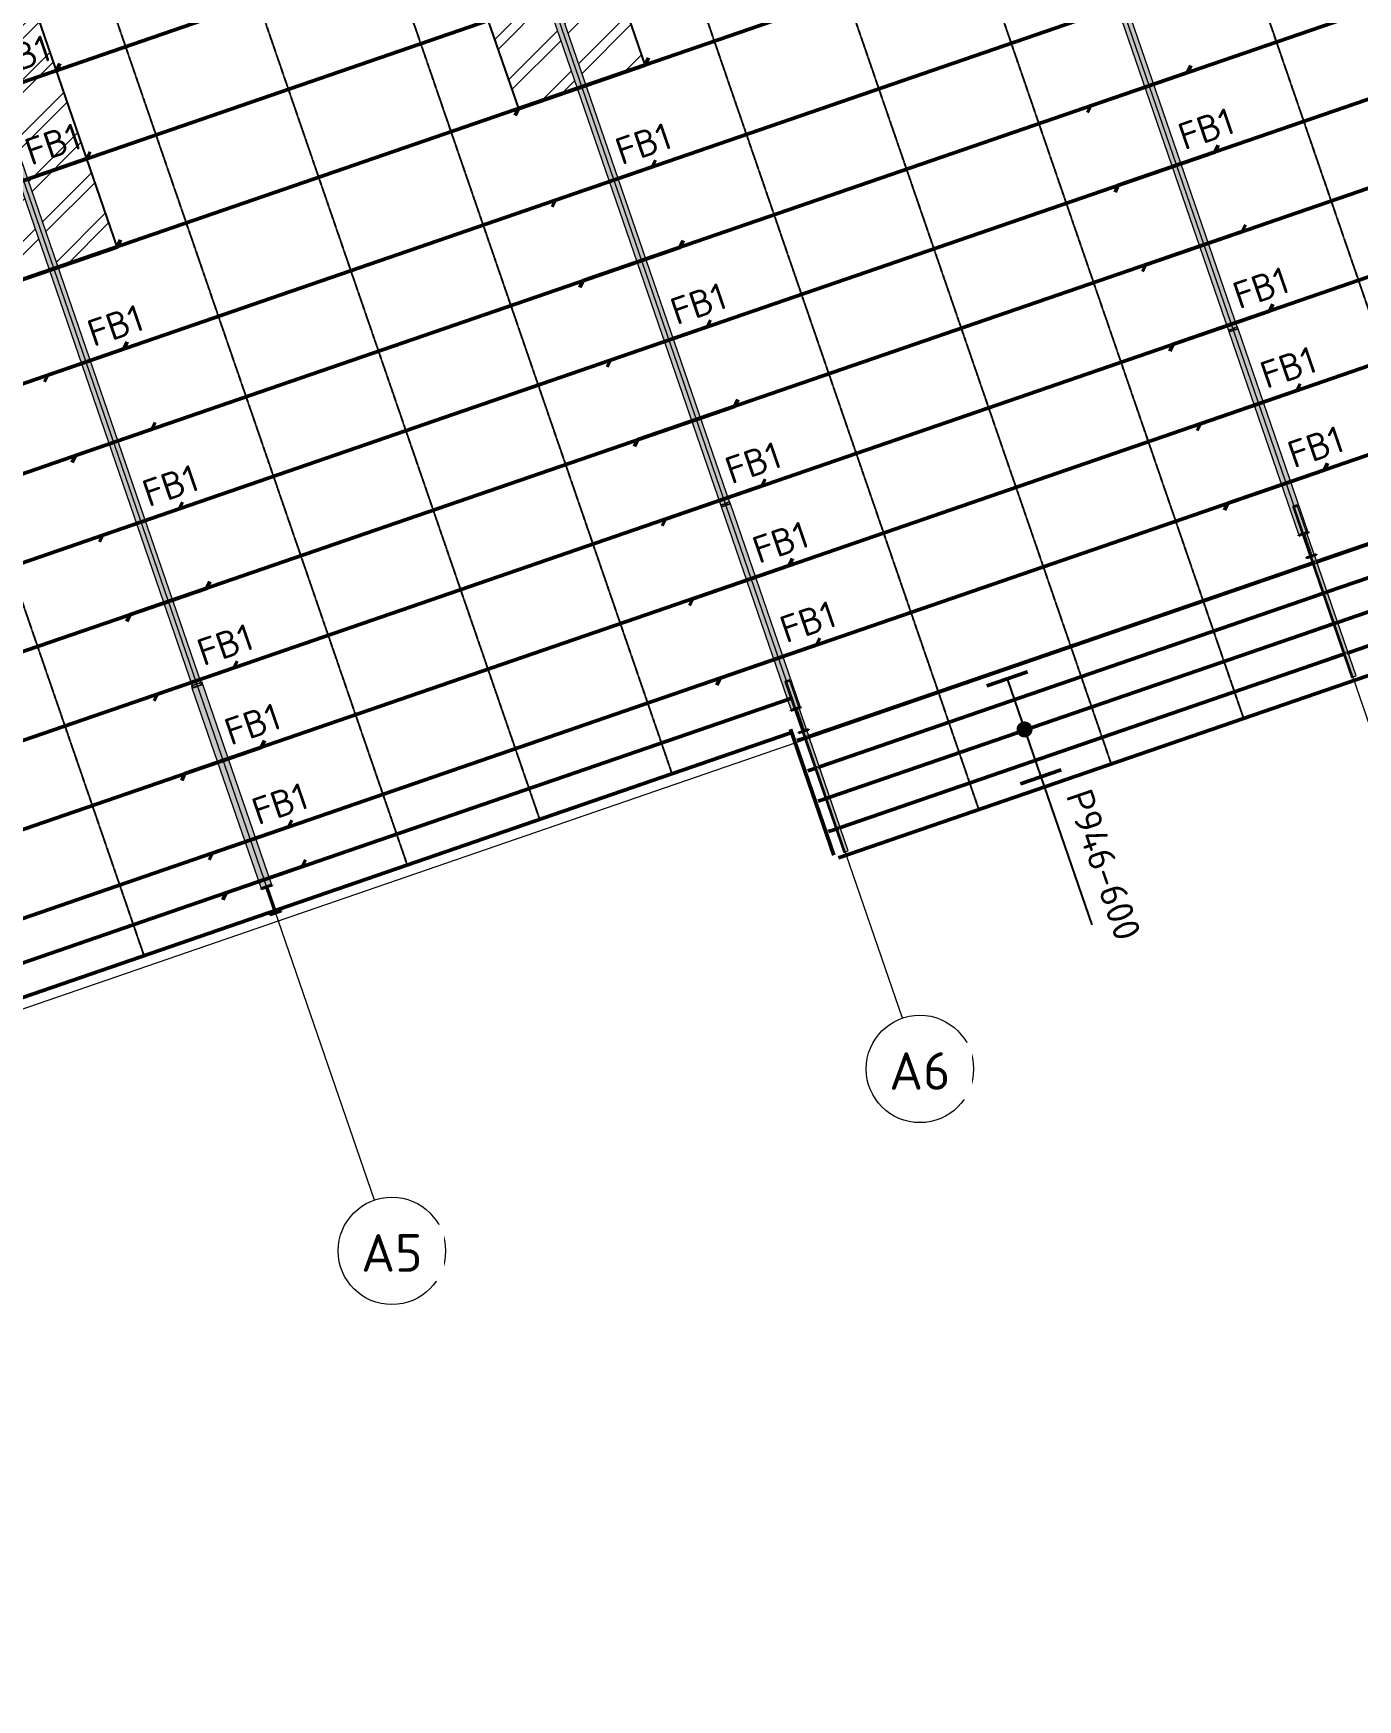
# Model space of a CAD drawing. Header units: millimetres. Extents: x 632 to 155077, y -2790 to 4035359.
# Drawn here: x 75624 to 100288, y 3956295 to 3987312 of the extents above; entities that cross this region are included whole.
import ezdxf

# ---------------------------------------------------------------- set-up
doc = ezdxf.new("R2010")
doc.units = ezdxf.units.MM
for name, pattern in [('Dash', [7, 5, -2]), ('Hidden', [4, 3, -1]), ('Hidden Half', [3, 2, -1])]:
    doc.linetypes.add(name, pattern=pattern)
for name, color, linetype, lineweight in [('A-010-M_LINE', 90, 'Continuous', 13), ('S-280-A_STRUCT_FRAME', 2, 'Continuous', 18), ('S-280-M_COLUMN', 52, 'Continuous', 13), ('S-280-M_STRUCT_FRAME', 12, 'Continuous', 13), ('S-280-MH_COLUMN', 52, 'Hidden Half', 13), ('Z-000-T_TEXT', 131, 'Continuous', 25), ('Z-030-M_GRID', 191, 'Continuous', 13), ('Z-033_T_GRIDREF', 31, 'Continuous', 13), ('Z-060-M_DETAIL', 92, 'Continuous', 25)]:
    doc.layers.add(name, color=color, linetype=linetype, lineweight=lineweight)
doc.styles.add('ISOCPEUR_1', font='isocpeur.ttf', dxfattribs={"height": 700})
doc.styles.add('ISOCPEUR_2', font='isocpeur.ttf', dxfattribs={"height": 500})
doc.styles.add('ISOCPEUR_3', font='isocpeur.ttf', dxfattribs={"height": 2.5})
pattern_1 = [(45, (2487803, 0), (-502.89434, 502.89434), []), (45, (2487803, 762), (-502.89434, 502.89434), [])]

# ---------------------------------------------------------------- blocks, each defined once
blk = doc.blocks.new('NRP_Framing-Steel-Purlin C - P946 - EC250-24-4110020-S6_011 - UPPER PURLIN PLAN - PART 1')
at = {"layer": 'S-280-M_STRUCT_FRAME', "color": 1, "lineweight": 50}
blk.add_line((-2398089, 3974286), (-2446341, 3957672), dxfattribs=at)
blk.add_line((-2398089, 3974286), (-2446341, 3957672), dxfattribs=at)
blk = doc.blocks.new('NRP_Framing-Steel-Purlin C - P946 - EC250-24-4110022-S6_011 - UPPER PURLIN PLAN - PART 1')
at = {"layer": 'S-280-M_STRUCT_FRAME', "color": 1, "lineweight": 50}
blk.add_line((-2397272, 3972014), (-2398079, 3974360), dxfattribs=at)
blk.add_line((-2397272, 3972014), (-2398079, 3974360), dxfattribs=at)
blk = doc.blocks.new('NRP_Framing-Steel-Purlin Z - P915 - EZ250-19-4035966-S6_011 - UPPER PURLIN PLAN - PART 1')
at = {"layer": 'S-280-M_STRUCT_FRAME', "color": 3, "lineweight": 50}
for p, q in [((-2420324, 3978054), (-2431576, 3974180)), ((-2420262, 3978181), (-2420324, 3978054)), ((-2431576, 3974180), (-2431638, 3974053))]:
    blk.add_line(p, q, dxfattribs=at)
blk = doc.blocks.new('NRP_Framing-Steel-Purlin Z - P915 - EZ250-19-4036069-S6_011 - UPPER PURLIN PLAN - PART 1')
at = {"layer": 'S-280-M_STRUCT_FRAME', "color": 3, "lineweight": 50}
for p, q in [((-2391202, 3988082), (-2402454, 3984208)), ((-2391140, 3988209), (-2391202, 3988082)), ((-2402454, 3984208), (-2402516, 3984081))]:
    blk.add_line(p, q, dxfattribs=at)
blk = doc.blocks.new('NRP_Framing-Steel-Purlin Z - P914 - EZ250-15-4038738-S6_011 - UPPER PURLIN PLAN - PART 1')
at = {"layer": 'S-280-M_STRUCT_FRAME', "color": 150, "lineweight": 50}
for p, q in [((-2432481, 3983260), (-2432543, 3983133)), ((-2432543, 3983133), (-2444740, 3978933)), ((-2444740, 3978933), (-2444802, 3978807))]:
    blk.add_line(p, q, dxfattribs=at)
blk = doc.blocks.new('NRP_Framing-Steel-Purlin Z - P914 - EZ250-15-4038770-S6_011 - UPPER PURLIN PLAN - PART 1')
at = {"layer": 'S-280-M_STRUCT_FRAME', "color": 150, "lineweight": 50}
for p, q in [((-2393824, 3996465), (-2405407, 3992477)), ((-2393762, 3996592), (-2393824, 3996465)), ((-2405407, 3992477), (-2405469, 3992350))]:
    blk.add_line(p, q, dxfattribs=at)
blk = doc.blocks.new('NRP_Framing-Steel-Purlin C - P946 - EC250-24-4066804-S6_011 - UPPER PURLIN PLAN - PART 1')
at = {"layer": 'S-280-M_STRUCT_FRAME', "color": 1, "lineweight": 50}
blk.add_line((-30006, 0), (30044, 0), dxfattribs=at)
blk.add_line((-30006, 0), (30044, 0), dxfattribs=at)
blk = doc.blocks.new('NRP_Framing-Steel-Purlin C - P946 - EC250-24-4066507-S6_011 - UPPER PURLIN PLAN - PART 1')
at = {"layer": 'S-280-M_STRUCT_FRAME', "color": 1, "lineweight": 50}
for p, q in [((-2388377, 3977444), (-2397734, 3974222)), ((-2388377, 3977444), (-2397734, 3974222)), ((-2397819, 3974193), (-2397952, 3974147)), ((-2397819, 3974193), (-2397952, 3974147))]:
    blk.add_line(p, q, dxfattribs=at)
at = {"layer": 'S-280-M_STRUCT_FRAME', "color": 1, "linetype": 'Dash', "lineweight": 50}
blk.add_line((-2397734, 3974222), (-2397819, 3974193), dxfattribs=at)
blk.add_line((-2397734, 3974222), (-2397819, 3974193), dxfattribs=at)
blk = doc.blocks.new('NRP_Framing-Steel-Purlin C - P946 - EC250-24-V25-S6_011 - UPPER PURLIN PLAN - PART 1')
at = {"layer": 'S-280-M_STRUCT_FRAME', "color": 1, "lineweight": 50}
for p, q in [((-2378922, 3980700), (-2388279, 3977478)), ((-2378922, 3980700), (-2388279, 3977478)), ((-2388364, 3977449), (-2388722, 3977325)), ((-2388364, 3977449), (-2388722, 3977325))]:
    blk.add_line(p, q, dxfattribs=at)
at = {"layer": 'S-280-M_STRUCT_FRAME', "color": 1, "linetype": 'Dash', "lineweight": 50}
blk.add_line((-2388279, 3977478), (-2388364, 3977449), dxfattribs=at)
blk.add_line((-2388279, 3977478), (-2388364, 3977449), dxfattribs=at)
blk = doc.blocks.new('NRP_Framing-Steel-Purlin Z - P915 - EZ250-19-4038796-S6_011 - UPPER PURLIN PLAN - PART 1')
at = {"layer": 'S-280-M_STRUCT_FRAME', "color": 3, "lineweight": 50}
for p, q in [((-2398074, 3974933), (-2408589, 3971312)), ((-2408589, 3971312), (-2408652, 3971185))]:
    blk.add_line(p, q, dxfattribs=at)
at = {"layer": 'S-280-M_STRUCT_FRAME', "color": 3, "linetype": 'Dash', "lineweight": 50}
blk.add_line((-2398047, 3974942), (-2398074, 3974933), dxfattribs=at)
blk = doc.blocks.new('NRP_Framing-Steel-Purlin C - P946 - EC250-24-V26-S6_011 - UPPER PURLIN PLAN - PART 1')
at = {"layer": 'S-280-M_STRUCT_FRAME', "color": 1, "lineweight": 50}
for p, q in [((-2388181, 3976879), (-2397539, 3973657)), ((-2388181, 3976879), (-2397539, 3973657)), ((-2397625, 3973628), (-2397758, 3973582)), ((-2397625, 3973628), (-2397758, 3973582))]:
    blk.add_line(p, q, dxfattribs=at)
at = {"layer": 'S-280-M_STRUCT_FRAME', "color": 1, "linetype": 'Dash', "lineweight": 50}
blk.add_line((-2397540, 3973657), (-2397625, 3973628), dxfattribs=at)
blk.add_line((-2397540, 3973657), (-2397625, 3973628), dxfattribs=at)
blk = doc.blocks.new('NRP_Framing-Steel-Purlin C - P946 - EC250-24-V27-S6_011 - UPPER PURLIN PLAN - PART 1')
at = {"layer": 'S-280-M_STRUCT_FRAME', "color": 1, "lineweight": 50}
for p, q in [((-2378727, 3980135), (-2388084, 3976913)), ((-2378727, 3980135), (-2388084, 3976913)), ((-2388169, 3976884), (-2388527, 3976760)), ((-2388169, 3976884), (-2388527, 3976760))]:
    blk.add_line(p, q, dxfattribs=at)
at = {"layer": 'S-280-M_STRUCT_FRAME', "color": 1, "linetype": 'Dash', "lineweight": 50}
blk.add_line((-2388084, 3976913), (-2388169, 3976884), dxfattribs=at)
blk.add_line((-2388084, 3976913), (-2388169, 3976884), dxfattribs=at)
blk = doc.blocks.new('NRP_Framing-Steel-Purlin C - P946 - EC250-24-V18-S6_011 - UPPER PURLIN PLAN - PART 1')
at = {"layer": 'S-280-M_STRUCT_FRAME', "color": 1, "lineweight": 50}
for p, q in [((-2387987, 3976314), (-2393575, 3974390)), ((-2387987, 3976314), (-2393575, 3974390)), ((-2393856, 3974293), (-2397345, 3973092)), ((-2393856, 3974293), (-2397345, 3973092)), ((-2397430, 3973063), (-2397563, 3973017)), ((-2397430, 3973063), (-2397563, 3973017))]:
    blk.add_line(p, q, dxfattribs=at)
at = {"layer": 'S-280-M_STRUCT_FRAME', "color": 1, "linetype": 'Dash', "lineweight": 50}
blk.add_line((-2397345, 3973092), (-2397430, 3973063), dxfattribs=at)
blk.add_line((-2397345, 3973092), (-2397430, 3973063), dxfattribs=at)
blk = doc.blocks.new('NRP_Framing-Steel-Purlin C - P946 - EC250-24-V19-S6_011 - UPPER PURLIN PLAN - PART 1')
at = {"layer": 'S-280-M_STRUCT_FRAME', "color": 1, "lineweight": 50}
for p, q in [((-2378533, 3979570), (-2384215, 3977613)), ((-2378533, 3979570), (-2384215, 3977613)), ((-2384495, 3977517), (-2387890, 3976348)), ((-2384495, 3977517), (-2387890, 3976348)), ((-2387975, 3976318), (-2388333, 3976195)), ((-2387975, 3976318), (-2388333, 3976195))]:
    blk.add_line(p, q, dxfattribs=at)
at = {"layer": 'S-280-M_STRUCT_FRAME', "color": 1, "linetype": 'Dash', "lineweight": 50}
blk.add_line((-2387890, 3976348), (-2387975, 3976318), dxfattribs=at)
blk.add_line((-2387890, 3976348), (-2387975, 3976318), dxfattribs=at)
blk = doc.blocks.new('NRP_Bridging Plan _v2_ - 3 Rows-4053415-S6_011 - UPPER PURLIN PLAN - PART 1')
at = {"layer": 'Z-060-M_DETAIL', "linetype": 'Hidden'}
for p, q in [((2277, 9702), (2277, -9891)), ((4885, 9702), (4885, -9891)), ((7492, 9702), (7492, -9891))]:
    blk.add_line(p, q, dxfattribs=at)
blk = doc.blocks.new('NRP_Bridging Plan _v2_ - 3 Rows-4053657-S6_011 - UPPER PURLIN PLAN - PART 1')
at = {"layer": 'Z-060-M_DETAIL', "linetype": 'Hidden'}
for p, q in [((2277, 9702), (2277, -12380)), ((4885, 9702), (4885, -12380)), ((7492, 9702), (7492, -12380))]:
    blk.add_line(p, q, dxfattribs=at)
blk = doc.blocks.new('NRP_Bridging Plan _v2_ - 3 Rows-4053695-S6_011 - UPPER PURLIN PLAN - PART 1')
at = {"layer": 'Z-060-M_DETAIL', "linetype": 'Hidden'}
for p, q in [((2170, 9702), (2170, -12380)), ((4670, 9702), (4670, -12380)), ((7170, 9702), (7170, -12380))]:
    blk.add_line(p, q, dxfattribs=at)
blk = doc.blocks.new('NRP_Extent _v2_ - 1-200-4067607-S6_011 - UPPER PURLIN PLAN - PART 1')
at = {"layer": 'Z-060-M_DETAIL'}
blk.add_hatch(color=256, dxfattribs=at).paths.add_polyline_path([(-145, 39), (-150, 0), (-145, -39), (-130, -75), (-106, -106), (-75, -130), (-39, -145), (0, -150), (39, -145), (75, -130), (106, -106), (130, -75), (145, -39), (150, 0), (145, 39), (130, 75), (106, 106), (75, 130), (39, 145), (0, 150), (-39, 145), (-75, 130), (-106, 106), (-130, 75)])
at = {"layer": 'Z-060-M_DETAIL', "lineweight": 50}
for p, q in [((-932, 400), (-932, -400)), ((995, 400), (995, -400))]:
    blk.add_line(p, q, dxfattribs=at)
at = {"layer": 'Z-060-M_DETAIL'}
for p, q in [((995, 0), (-932, 0)), ((-932, 0), (-3847, 0))]:
    blk.add_line(p, q, dxfattribs=at)
blk = doc.blocks.new('Grid - NRP_Grid-Head-320187-S6_011 - UPPER PURLIN PLAN - PART 1')
at = {"layer": 'Z-033_T_GRIDREF'}
blk.add_circle((0, 0), 5, dxfattribs=at)
blk = doc.blocks.new('NRP_Fly Brace BN - FB1-4028766-S6_011 - UPPER PURLIN PLAN - PART 1')
at = {"layer": 'Z-000-T_TEXT'}
blk.add_line((0, 0), (5, 0), dxfattribs=at)
at = {"layer": 'Z-000-T_TEXT', "lineweight": 13, "insert": (1.11, 3.49), "char_height": 2.5, "width": 6.0928, "attachment_point": 1, "style": 'ISOCPEUR_3'}
blk.add_mtext('FB1', dxfattribs=at)

msp = doc.modelspace()

# ---------------------------------------------------------------- hatches: boundary and pattern name
at = {"layer": 'S-280-M_COLUMN'}
h = msp.add_hatch(color=256, dxfattribs=at)
h.paths.add_polyline_path([(99336.8, 3977541.4), (99399.6, 3977563), (99395.5, 3977575), (99332.7, 3977553.4)])
h.paths.add_polyline_path([(99484.7, 3977592.3), (99516.5, 3977603.2), (99512.3, 3977615.2), (99480.6, 3977604.3), (99483.5, 3977595.9)])
h.paths.add_polyline_path([(99193.2, 3977958.4), (99255.3, 3977982), (99251.9, 3977992.1), (99189.1, 3977970.4)])
h.paths.add_polyline_path([(99341.1, 3978009.4), (99372.9, 3978020.3), (99368.7, 3978032.3), (99337, 3978021.4), (99338.7, 3978016.3)])
h = msp.add_hatch(color=256, dxfattribs=at)
h.paths.add_polyline_path([(89881.7, 3974285.6), (89944.5, 3974307.2), (89940.3, 3974319.2), (89877.5, 3974297.6)])
h.paths.add_polyline_path([(90029.6, 3974336.5), (90061.3, 3974347.5), (90057.2, 3974359.5), (90025.4, 3974348.6), (90028.3, 3974340.2)])
h.paths.add_polyline_path([(89738.1, 3974702.7), (89800.2, 3974726.3), (89796.7, 3974736.3), (89733.9, 3974714.7)])
h.paths.add_polyline_path([(89885.9, 3974753.6), (89917.7, 3974764.5), (89913.6, 3974776.6), (89881.8, 3974765.6), (89883.6, 3974760.5)])
msp.add_hatch(color=256, dxfattribs=at).paths.add_polyline_path([(80039.3, 3970896.6), (80236.9, 3970964.6), (80232.6, 3970977.1), (80144.4, 3970948.7), (80137.9, 3970951.8), (80133.8, 3970957.9), (79979, 3971413.1), (79982.2, 3971419.6), (79988.2, 3971423.6), (80069.3, 3971451.5), (80065, 3971464), (79867.4, 3971396), (79871.7, 3971383.5), (79959.9, 3971411.9), (79968.3, 3971406), (79970.5, 3971402.7), (80125.2, 3970947.5), (80122.1, 3970941), (80116.1, 3970936.9), (80035, 3970909)])
at = {"layer": 'S-280-M_STRUCT_FRAME'}
for points in [[(97896.2, 3981754.2), (98057.9, 3981809.9), (94342.3, 3992600.5), (94180.6, 3992544.9), (97255.6, 3983614.7)], [(88441.1, 3978498.5), (88602.8, 3978554.2), (84887.2, 3989344.8), (84725.5, 3989289.1), (87052.7, 3982530.5)], [(78601.2, 3975131.4), (78762.9, 3975187), (75053.8, 3985958.8), (74892.1, 3985903.1), (75680.1, 3983614.7)], [(97892.7, 3981753.6), (97896.1, 3981754.8), (97885.2, 3981786.2), (97881.9, 3981785), (97892.5, 3981754.2)], [(99191.7, 3977981.2), (99248.9, 3978000.8), (99075.9, 3978503.2), (99161.4, 3978531.2), (99334, 3978030.1), (99360.1, 3978039.1), (98061.4, 3981810.5), (97893.1, 3981752.6), (99083.9, 3978294.4)], [(98057.7, 3981810.5), (98060.7, 3981812.7), (98048.2, 3981842.3), (98046.9, 3981841.8), (98057.7, 3981810.5)], [(88437.6, 3978497.9), (88440.9, 3978499), (88430.1, 3978530.4), (88426.8, 3978529.3), (88437.4, 3978498.5)], [(89736.6, 3974725.4), (89793.7, 3974745.1), (89620.7, 3975247.6), (89706.2, 3975275.6), (89878.8, 3974774.4), (89904.9, 3974783.4), (88606.2, 3978554.8), (88437.9, 3978496.8), (89628.7, 3975038.8)], [(88602.6, 3978554.7), (88605.5, 3978557), (88593, 3978586.5), (88591.8, 3978586.1), (88602.5, 3978554.8)], [(99083, 3978482.5), (99090.1, 3978486.4), (99083.9, 3978504.5), (99075.9, 3978503.2), (99081.7, 3978486.4)], [(99083, 3978482.5), (100171.5, 3975321.5), (100256.5, 3975350.8), (99168.1, 3978511.9)], [(99090.1, 3978486.4), (99167.7, 3978513.1), (99161.4, 3978531.2), (99084.3, 3978503.2)], [(78762.7, 3975187.6), (78780.7, 3975193.8), (78766.4, 3975235.1), (78748.5, 3975229), (78761, 3975192.7)], [(89627.8, 3975227), (89634.9, 3975230.8), (89628.7, 3975248.9), (89620.7, 3975247.6), (89626.4, 3975230.8)], [(90716.2, 3972065.9), (90801.3, 3972095.2), (89712.9, 3975256.3), (89627.8, 3975227), (90421.2, 3972922.7)], [(89634.9, 3975230.8), (89712.4, 3975257.5), (89706.2, 3975275.6), (89629.1, 3975247.6)], [(78583.1, 3975125.7), (78601, 3975131.9), (78586.8, 3975173.3), (78568.8, 3975167.1), (78581.1, 3975131.4)], [(79863.9, 3971406), (80061.5, 3971474), (78781, 3975192.7), (78583.4, 3975124.7), (79341.6, 3972922.7)], [(78781, 3975192.7), (78780.7, 3975193.8), (78762.9, 3975186.7)]]:
    msp.add_hatch(color=9, dxfattribs=at).paths.add_polyline_path(points)
at = {"layer": 'Z-060-M_DETAIL', "lineweight": 18}
h = msp.add_hatch(dxfattribs=at)
h.set_pattern_fill('FP_4', color=8, style=0, pattern_type=2)
h.set_pattern_definition(pattern_1)
h.paths.add_polyline_path([(84663.2, 3985893.3), (85764.2, 3986272.4), (84725.2, 3989290.1), (84707.2, 3989283.9), (83421.4, 3993019.3), (83619.1, 3993085.9), (84904.8, 3989351.9), (84887.4, 3989344), (85925.9, 3986328.1), (87027, 3986707.2), (82355.7, 4000273.4), (81254.6, 3999894.3), (82292.7, 3996880.5), (82310.3, 3996886.6), (83606.8, 3993120.1), (83409.2, 3993053.5), (82112.7, 3996818.6), (82130.4, 3996825.6), (81092.9, 3999838.6), (79991.9, 3999459.5), (83592.1, 3989003.8)])
h = msp.add_hatch(dxfattribs=at)
h.set_pattern_fill('FP_4', color=8, style=0, pattern_type=2)
h.set_pattern_definition(pattern_1)
h.paths.add_polyline_path([(74829.8, 3982507.3), (75930.9, 3982886.5), (74889.8, 3985903.1), (74864.9, 3985894.6), (72270.4, 3993429.3), (72297, 3993439.7), (71259.6, 3996452.6), (70158.5, 3996073.5), (74448.5, 3983614.7)])
h.paths.add_polyline_path([(76092.5, 3982942.1), (77193.6, 3983321.3), (72522.3, 3996887.4), (71421.2, 3996508.3), (72460.1, 3993494.6), (72486, 3993503.5), (75080.5, 3985968.8), (75054.1, 3985958.1), (75861, 3983614.7)])

# ---------------------------------------------------------------- linework, layer by layer
at = {"layer": 'A-010-M_LINE', "lineweight": 25}
for p, q in [((87027, 3986707.2), (82355.7, 4000273.4)), ((79991.9, 3999459.5), (84663.2, 3985893.3)), ((77193.6, 3983321.3), (72522.3, 3996887.4)), ((84663.2, 3985893.3), (87027, 3986707.2)), ((74829.8, 3982507.3), (77193.6, 3983321.3))]:
    msp.add_line(p, q, dxfattribs=at)
at = {"layer": 'S-280-M_COLUMN', "lineweight": 35}
for p, q in [((99189.1, 3977970.4), (99251.9, 3977992.1)), ((99337, 3978021.4), (99368.7, 3978032.3)), ((99372.9, 3978020.3), (99341.1, 3978009.4)), ((99368.7, 3978032.3), (99372.9, 3978020.3)), ((99193.2, 3977958.4), (99189.1, 3977970.4)), ((99256, 3977980.1), (99193.2, 3977958.4)), ((99332.7, 3977553.4), (99395.5, 3977575)), ((99336.8, 3977541.4), (99332.7, 3977553.4)), ((99399.6, 3977563), (99336.8, 3977541.4)), ((99480.6, 3977604.3), (99512.3, 3977615.2)), ((99516.5, 3977603.2), (99484.7, 3977592.3)), ((99512.3, 3977615.2), (99516.5, 3977603.2)), ((89733.9, 3974714.7), (89796.7, 3974736.3)), ((89738.1, 3974702.7), (89733.9, 3974714.7)), ((89800.8, 3974724.3), (89738.1, 3974702.7)), ((89881.8, 3974765.6), (89913.6, 3974776.6)), ((89917.7, 3974764.5), (89885.9, 3974753.6)), ((89913.6, 3974776.6), (89917.7, 3974764.5)), ((89877.5, 3974297.6), (89940.3, 3974319.2)), ((89881.7, 3974285.6), (89877.5, 3974297.6)), ((89944.5, 3974307.2), (89881.7, 3974285.6)), ((90025.4, 3974348.6), (90057.2, 3974359.5)), ((90061.3, 3974347.5), (90029.6, 3974336.5)), ((90057.2, 3974359.5), (90061.3, 3974347.5)), ((79867.4, 3971396), (80065, 3971464)), ((79871.7, 3971383.5), (79867.4, 3971396)), ((79952.7, 3971411.4), (79871.7, 3971383.5)), ((80124.7, 3970954.7), (79970.5, 3971402.7)), ((79979.6, 3971405.8), (80133.8, 3970957.9)), ((80069.3, 3971451.5), (79988.2, 3971423.6)), ((80065, 3971464), (80069.3, 3971451.5)), ((80035, 3970909), (80116.1, 3970936.9)), ((80039.3, 3970896.6), (80035, 3970909)), ((80236.9, 3970964.6), (80039.3, 3970896.6)), ((80151.6, 3970949.2), (80232.6, 3970977.1)), ((80232.6, 3970977.1), (80236.9, 3970964.6))]:
    msp.add_line(p, q, dxfattribs=at)
for centre, start, end in [((79957.2, 3971398.2), 19.00041, 109.00041), ((79992.8, 3971410.4), 109.00041, 199.00041), ((80111.5, 3970950.2), 289.00041, 19.00041), ((80147, 3970962.4), 199.00041, 289.00041)]:
    msp.add_arc(centre, 14, start, end, dxfattribs=at)
at = {"layer": 'S-280-M_STRUCT_FRAME', "color": 55}
for p, q in [((98057.9, 3981809.9), (94342.3, 3992600.5)), ((97896.2, 3981754.2), (94180.6, 3992544.9)), ((88441.1, 3978498.5), (84725.5, 3989289.1)), ((88602.8, 3978554.2), (84887.2, 3989344.8)), ((78601.2, 3975131.4), (74892.1, 3985903.1)), ((78762.9, 3975187), (75053.8, 3985958.8)), ((97884.9, 3981787.2), (97881.6, 3981786.1)), ((97881.6, 3981786.1), (97881.9, 3981785)), ((97881.9, 3981785), (97885.2, 3981786.2)), ((97881.9, 3981785), (97892.7, 3981753.6)), ((97896.1, 3981754.8), (97892.7, 3981753.6)), ((97892.7, 3981753.6), (97893.1, 3981752.6)), ((97893.1, 3981752.6), (98061.4, 3981810.5)), ((99191.7, 3977981.2), (97893.1, 3981752.6)), ((98057.9, 3981809.9), (97896.2, 3981754.2)), ((98049.9, 3981844), (98046.6, 3981842.9)), ((98046.9, 3981841.8), (98050.2, 3981843)), ((98050.2, 3981843), (98049.9, 3981844)), ((98061, 3981811.6), (98050.2, 3981843)), ((98061, 3981811.6), (98057.7, 3981810.5)), ((98061.4, 3981810.5), (98061, 3981811.6)), ((99360.1, 3978039.1), (98061.4, 3981810.5)), ((88429.7, 3978531.5), (88426.4, 3978530.3)), ((88426.4, 3978530.3), (88426.8, 3978529.3)), ((88426.8, 3978529.3), (88430.1, 3978530.4)), ((88426.8, 3978529.3), (88437.6, 3978497.9)), ((88440.9, 3978499), (88437.6, 3978497.9)), ((88437.6, 3978497.9), (88437.9, 3978496.8)), ((88437.9, 3978496.8), (88606.2, 3978554.8)), ((89736.6, 3974725.4), (88437.9, 3978496.8)), ((88602.8, 3978554.2), (88441.1, 3978498.5)), ((88594.7, 3978588.3), (88591.4, 3978587.1)), ((88591.8, 3978586.1), (88595.1, 3978587.2)), ((88595.1, 3978587.2), (88594.7, 3978588.3)), ((88605.9, 3978555.9), (88595.1, 3978587.2)), ((88605.9, 3978555.9), (88602.6, 3978554.7)), ((88606.2, 3978554.8), (88605.9, 3978555.9)), ((89904.9, 3974783.4), (88606.2, 3978554.8)), ((99161, 3978532.5), (99075.9, 3978503.2)), ((99075.9, 3978503.2), (99083, 3978482.5)), ((99083, 3978482.5), (99168.1, 3978511.9)), ((99083, 3978482.5), (100171.5, 3975321.5)), ((99083.9, 3978504.5), (99161.4, 3978531.2)), ((99090.1, 3978486.4), (99083.9, 3978504.5)), ((99167.7, 3978513.1), (99090.1, 3978486.4)), ((99161.4, 3978531.2), (99161, 3978532.5)), ((99167.7, 3978513.1), (99161.4, 3978531.2)), ((99168.1, 3978511.9), (99167.7, 3978513.1)), ((100256.5, 3975350.8), (99168.1, 3978511.9)), ((99248.9, 3978000.8), (99191.7, 3977981.2)), ((99360.1, 3978039.1), (99334, 3978030.1)), ((78766.1, 3975236.2), (78748.1, 3975230)), ((78748.5, 3975229), (78766.4, 3975235.1)), ((78766.4, 3975235.1), (78766.1, 3975236.2)), ((78780.7, 3975193.8), (78766.4, 3975235.1)), ((89705.8, 3975276.9), (89620.7, 3975247.6)), ((89620.7, 3975247.6), (89627.8, 3975227)), ((89627.8, 3975227), (89712.9, 3975256.3)), ((89627.8, 3975227), (90716.2, 3972065.9)), ((89628.7, 3975248.9), (89706.2, 3975275.6)), ((89634.9, 3975230.8), (89628.7, 3975248.9)), ((89712.4, 3975257.5), (89634.9, 3975230.8)), ((89706.2, 3975275.6), (89705.8, 3975276.9)), ((89712.4, 3975257.5), (89706.2, 3975275.6)), ((89712.9, 3975256.3), (89712.4, 3975257.5)), ((90801.3, 3972095.2), (89712.9, 3975256.3)), ((100171.5, 3975321.5), (100256.5, 3975350.8)), ((78586.4, 3975174.4), (78568.4, 3975168.2)), ((78568.4, 3975168.2), (78568.8, 3975167.1)), ((78568.8, 3975167.1), (78586.8, 3975173.3)), ((78568.8, 3975167.1), (78583.1, 3975125.7)), ((78601, 3975131.9), (78583.1, 3975125.7)), ((78583.1, 3975125.7), (78583.4, 3975124.7)), ((78583.4, 3975124.7), (78781, 3975192.7)), ((79863.9, 3971406), (78583.4, 3975124.7)), ((78762.9, 3975187), (78601.2, 3975131.4)), ((78780.7, 3975193.8), (78762.7, 3975187.6)), ((78781, 3975192.7), (78780.7, 3975193.8)), ((80061.5, 3971474), (78781, 3975192.7)), ((89793.7, 3974745.1), (89736.6, 3974725.4)), ((89904.9, 3974783.4), (89878.8, 3974774.4)), ((90716.2, 3972065.9), (90801.3, 3972095.2)), ((80061.5, 3971474), (79863.9, 3971406))]:
    msp.add_line(p, q, dxfattribs=at)
at = {"layer": 'S-280-M_STRUCT_FRAME', "color": 55, "linetype": 'Dash'}
for p, q in [((98046.5, 3981842.9), (97884.9, 3981787.2)), ((97885.3, 3981786.2), (97962.4, 3981812.7)), ((97973.2, 3981781.4), (97896.1, 3981754.8)), ((97962.4, 3981812.7), (97973.2, 3981781.4)), ((97969.8, 3981815.3), (98046.9, 3981841.8)), ((97980.6, 3981783.9), (97969.8, 3981815.3)), ((98057.7, 3981810.4), (97980.6, 3981783.9)), ((97980.6, 3981783.8), (97980.6, 3981783.9)), ((88591.4, 3978587.1), (88429.8, 3978531.5)), ((88430.1, 3978530.4), (88507.2, 3978557)), ((88518, 3978525.6), (88440.9, 3978499.1)), ((88507.2, 3978557), (88518, 3978525.6)), ((88514.6, 3978559.5), (88591.7, 3978586.1)), ((88525.4, 3978528.1), (88514.6, 3978559.5)), ((88602.5, 3978554.7), (88525.4, 3978528.1)), ((88525.5, 3978528.1), (88525.4, 3978528.1)), ((99333.9, 3978030.1), (99248.9, 3978000.8)), ((78748, 3975230), (78586.5, 3975174.4)), ((78586.8, 3975173.3), (78663.1, 3975199.6)), ((78663.1, 3975199.6), (78677.3, 3975158.2)), ((78672.2, 3975202.7), (78748.4, 3975228.9)), ((78686.4, 3975161.3), (78672.2, 3975202.7)), ((78677.3, 3975158.2), (78601.1, 3975131.9)), ((78762.7, 3975187.6), (78686.4, 3975161.3)), ((78686.4, 3975161.2), (78686.4, 3975161.3)), ((89878.7, 3974774.4), (89793.7, 3974745.1))]:
    msp.add_line(p, q, dxfattribs=at)
at = {"layer": 'S-280-MH_COLUMN', "lineweight": 35}
for p, q in [((99251.9, 3977992.1), (99336.9, 3978021.4)), ((99341.1, 3978009.3), (99297.8, 3977994.5)), ((99268.3, 3977984.3), (99256.1, 3977980.1)), ((99414.8, 3977593.7), (99282.7, 3977977.2)), ((99290.8, 3977980), (99422.8, 3977596.5)), ((99395.5, 3977575), (99407.7, 3977579.2)), ((99484.7, 3977592.3), (99399.7, 3977563)), ((99437.3, 3977589.4), (99480.5, 3977604.3)), ((89796.8, 3974736.3), (89881.8, 3974765.6)), ((89813.1, 3974728.5), (89800.9, 3974724.3)), ((89959.6, 3974338), (89827.6, 3974721.5)), ((89835.6, 3974724.2), (89967.7, 3974340.7)), ((89885.9, 3974753.6), (89842.7, 3974738.7)), ((89940.4, 3974319.3), (89952.6, 3974323.5)), ((90029.5, 3974336.5), (89944.5, 3974307.3)), ((89982.2, 3974333.7), (90025.4, 3974348.5))]:
    msp.add_line(p, q, dxfattribs=at)
for centre, start, end in [((99301.6, 3977983.7), 109.00041, 199.00041), ((99272, 3977973.5), 19.00041, 109.00041), ((99404, 3977590), 289.00041, 19.00041), ((99433.6, 3977600.2), 199.00041, 289.00041), ((89816.8, 3974717.7), 19.00041, 109.00041), ((89846.4, 3974727.9), 109.00041, 199.00041), ((89948.9, 3974334.2), 289.00041, 19.00041), ((89978.4, 3974344.4), 199.00041, 289.00041)]:
    msp.add_arc(centre, 11.4, start, end, dxfattribs=at)
at = {"layer": 'Z-030-M_GRID'}
for p, q in [((101264, 3972236.3), (85148.6, 4019037.8)), ((91808.9, 3968980.5), (75693.4, 4015782.1)), ((81975.5, 3965594.6), (65860.1, 4012396.1)), ((148335.4, 3994254.7), (38093.6, 3956294.5))]:
    msp.add_line(p, q, dxfattribs=at)

# ---------------------------------------------------------------- block references
at = {"layer": 'S-280-M_STRUCT_FRAME', "color": 1, "lineweight": 50, "rotation": 199.0004071202594}
msp.add_blockref('NRP_Framing-Steel-Purlin C - P946 - EC250-24-4066804-S6_011 - UPPER PURLIN PLAN - PART 1', (119026.2, 3981744), dxfattribs=at)
at = {"layer": 'S-280-M_STRUCT_FRAME', "color": 150, "lineweight": 50}
for name, p in [('NRP_Framing-Steel-Purlin Z - P914 - EZ250-15-4038738-S6_011 - UPPER PURLIN PLAN - PART 1', (2518433.3, 6875.5)), ('NRP_Framing-Steel-Purlin Z - P914 - EZ250-15-4038770-S6_011 - UPPER PURLIN PLAN - PART 1', (2490063.5, -6564.8)), ('NRP_Framing-Steel-Purlin Z - P914 - EZ250-15-4038738-S6_011 - UPPER PURLIN PLAN - PART 1', (2518998.5, 5234.3)), ('NRP_Framing-Steel-Purlin Z - P914 - EZ250-15-4038738-S6_011 - UPPER PURLIN PLAN - PART 1', (2508600, 3489.6)), ('NRP_Framing-Steel-Purlin Z - P914 - EZ250-15-4038738-S6_011 - UPPER PURLIN PLAN - PART 1', (2519563.6, 3593.1)), ('NRP_Framing-Steel-Purlin Z - P914 - EZ250-15-4038738-S6_011 - UPPER PURLIN PLAN - PART 1', (2509165.1, 1848.4)), ('NRP_Framing-Steel-Purlin Z - P914 - EZ250-15-4038738-S6_011 - UPPER PURLIN PLAN - PART 1', (2509730.2, 207.2))]:
    msp.add_blockref(name, p, dxfattribs=at)
at = {"layer": 'S-280-M_STRUCT_FRAME', "color": 3, "lineweight": 50}
for name, p in [('NRP_Framing-Steel-Purlin Z - P915 - EZ250-19-4036069-S6_011 - UPPER PURLIN PLAN - PART 1', (2497774.3, 1756.8)), ('NRP_Framing-Steel-Purlin Z - P915 - EZ250-19-4036069-S6_011 - UPPER PURLIN PLAN - PART 1', (2498284, 276.6)), ('NRP_Framing-Steel-Purlin Z - P915 - EZ250-19-4036069-S6_011 - UPPER PURLIN PLAN - PART 1', (2487803, 0)), ('NRP_Framing-Steel-Purlin Z - P915 - EZ250-19-4036069-S6_011 - UPPER PURLIN PLAN - PART 1', (2498793.6, -1203.5)), ('NRP_Framing-Steel-Purlin Z - P915 - EZ250-19-4036069-S6_011 - UPPER PURLIN PLAN - PART 1', (2488319.1, -1499)), ('NRP_Framing-Steel-Purlin Z - P915 - EZ250-19-4036069-S6_011 - UPPER PURLIN PLAN - PART 1', (2499303.3, -2683.6)), ('NRP_Framing-Steel-Purlin Z - P915 - EZ250-19-4036069-S6_011 - UPPER PURLIN PLAN - PART 1', (2488828.8, -2979.1)), ('NRP_Framing-Steel-Purlin Z - P915 - EZ250-19-4035966-S6_011 - UPPER PURLIN PLAN - PART 1', (2507469.7, 6772)), ('NRP_Framing-Steel-Purlin Z - P915 - EZ250-19-4036069-S6_011 - UPPER PURLIN PLAN - PART 1', (2499812.9, -4163.7)), ('NRP_Framing-Steel-Purlin Z - P915 - EZ250-19-4036069-S6_011 - UPPER PURLIN PLAN - PART 1', (2489338.5, -4459.2)), ('NRP_Framing-Steel-Purlin Z - P915 - EZ250-19-4035966-S6_011 - UPPER PURLIN PLAN - PART 1', (2507985.9, 5273)), ('NRP_Framing-Steel-Purlin Z - P915 - EZ250-19-4036069-S6_011 - UPPER PURLIN PLAN - PART 1', (2500322.6, -5643.9)), ('NRP_Framing-Steel-Purlin Z - P915 - EZ250-19-4036069-S6_011 - UPPER PURLIN PLAN - PART 1', (2489848.1, -5939.4)), ('NRP_Framing-Steel-Purlin Z - P915 - EZ250-19-4035966-S6_011 - UPPER PURLIN PLAN - PART 1', (2508495.5, 3792.9)), ('NRP_Framing-Steel-Purlin Z - P915 - EZ250-19-4035966-S6_011 - UPPER PURLIN PLAN - PART 1', (2497636.4, 3386)), ('NRP_Framing-Steel-Purlin Z - P915 - EZ250-19-4036069-S6_011 - UPPER PURLIN PLAN - PART 1', (2490357.8, -7419.5)), ('NRP_Framing-Steel-Purlin Z - P915 - EZ250-19-4035966-S6_011 - UPPER PURLIN PLAN - PART 1', (2509005.2, 2312.7)), ('NRP_Framing-Steel-Purlin Z - P915 - EZ250-19-4035966-S6_011 - UPPER PURLIN PLAN - PART 1', (2498152.5, 1887)), ('NRP_Framing-Steel-Purlin Z - P915 - EZ250-19-4036069-S6_011 - UPPER PURLIN PLAN - PART 1', (2490867.4, -8899.6)), ('NRP_Framing-Steel-Purlin Z - P915 - EZ250-19-4035966-S6_011 - UPPER PURLIN PLAN - PART 1', (2509514.9, 832.6)), ('NRP_Framing-Steel-Purlin Z - P915 - EZ250-19-4035966-S6_011 - UPPER PURLIN PLAN - PART 1', (2498662.2, 406.9)), ('NRP_Framing-Steel-Purlin Z - P915 - EZ250-19-4035966-S6_011 - UPPER PURLIN PLAN - PART 1', (2510024.5, -647.5)), ('NRP_Framing-Steel-Purlin Z - P915 - EZ250-19-4035966-S6_011 - UPPER PURLIN PLAN - PART 1', (2499171.8, -1073.3)), ('NRP_Framing-Steel-Purlin Z - P915 - EZ250-19-4035966-S6_011 - UPPER PURLIN PLAN - PART 1', (2510534.2, -2127.7)), ('NRP_Framing-Steel-Purlin Z - P915 - EZ250-19-4035966-S6_011 - UPPER PURLIN PLAN - PART 1', (2499681.5, -2553.4)), ('NRP_Framing-Steel-Purlin Z - P915 - EZ250-19-4038796-S6_011 - UPPER PURLIN PLAN - PART 1', (2487803, 0)), ('NRP_Framing-Steel-Purlin Z - P915 - EZ250-19-4035966-S6_011 - UPPER PURLIN PLAN - PART 1', (2500191.2, -4033.5)), ('NRP_Framing-Steel-Purlin Z - P915 - EZ250-19-4035966-S6_011 - UPPER PURLIN PLAN - PART 1', (2500700.8, -5513.6)), ('NRP_Framing-Steel-Purlin Z - P915 - EZ250-19-4035966-S6_011 - UPPER PURLIN PLAN - PART 1', (2500955.6, -6253.7))]:
    msp.add_blockref(name, p, dxfattribs=at)
at = {"layer": 'S-280-M_STRUCT_FRAME', "color": 1, "lineweight": 50}
for name, p in [('NRP_Framing-Steel-Purlin C - P946 - EC250-24-V25-S6_011 - UPPER PURLIN PLAN - PART 1', (2487803, 0)), ('NRP_Framing-Steel-Purlin C - P946 - EC250-24-V27-S6_011 - UPPER PURLIN PLAN - PART 1', (2487803, 0)), ('NRP_Framing-Steel-Purlin C - P946 - EC250-24-V19-S6_011 - UPPER PURLIN PLAN - PART 1', (2487803, 0)), ('NRP_Framing-Steel-Purlin C - P946 - EC250-24-V27-S6_011 - UPPER PURLIN PLAN - PART 1', (2488192.2, -1130.3)), ('NRP_Framing-Steel-Purlin C - P946 - EC250-24-4066507-S6_011 - UPPER PURLIN PLAN - PART 1', (2487803, 0)), ('NRP_Framing-Steel-Purlin C - P946 - EC250-24-V26-S6_011 - UPPER PURLIN PLAN - PART 1', (2487803, 0)), ('NRP_Framing-Steel-Purlin C - P946 - EC250-24-V18-S6_011 - UPPER PURLIN PLAN - PART 1', (2487803, 0)), ('NRP_Framing-Steel-Purlin C - P946 - EC250-24-V26-S6_011 - UPPER PURLIN PLAN - PART 1', (2488192.2, -1130.3)), ('NRP_Framing-Steel-Purlin C - P946 - EC250-24-4110020-S6_011 - UPPER PURLIN PLAN - PART 1', (2487803, 0)), ('NRP_Framing-Steel-Purlin C - P946 - EC250-24-4110022-S6_011 - UPPER PURLIN PLAN - PART 1', (2487803, 0))]:
    msp.add_blockref(name, p, dxfattribs=at)
at = {"layer": 'Z-000-T_TEXT', "lineweight": 13, "xscale": 200, "yscale": 200, "zscale": 200, "rotation": 19.00000309257977}
for p in [(74870.6, 3986228.1), (96913.4, 3984871.1), (75435.8, 3984587), (86432.5, 3984594.4), (97932.8, 3981910.8), (87458.3, 3981615.3), (76599.1, 3981208.4), (98442.4, 3980430.7), (98952.1, 3978950.5), (88477.6, 3978655.1), (77624.9, 3978229.3), (88987.3, 3977174.9), (89496.9, 3975694.8), (78644.2, 3975269.1), (79153.9, 3973789), (79663.5, 3972308.8)]:
    msp.add_blockref('NRP_Fly Brace BN - FB1-4028766-S6_011 - UPPER PURLIN PLAN - PART 1', p, dxfattribs=at)
at = {"layer": 'Z-033_T_GRIDREF', "xscale": 199.9999999999999, "yscale": 199.9999999999999, "zscale": 199.9999999999999}
for p, rotation in [((92134.5, 3968035), 19.0004071202152), ((82301.1, 3964649), 19.0004071202159)]:
    msp.add_blockref('Grid - NRP_Grid-Head-320187-S6_011 - UPPER PURLIN PLAN - PART 1', p, dxfattribs=dict(at, rotation=rotation))
at = {"layer": 'Z-060-M_DETAIL', "linetype": 'Hidden', "rotation": 19.000407120216}
for name, p in [('NRP_Bridging Plan _v2_ - 3 Rows-4053695-S6_011 - UPPER PURLIN PLAN - PART 1', (96499.4, 3987085.8)), ('NRP_Bridging Plan _v2_ - 3 Rows-4053657-S6_011 - UPPER PURLIN PLAN - PART 1', (87044.3, 3983830)), ('NRP_Bridging Plan _v2_ - 3 Rows-4053415-S6_011 - UPPER PURLIN PLAN - PART 1', (77210.9, 3980444)), ('NRP_Bridging Plan _v2_ - 3 Rows-4053415-S6_011 - UPPER PURLIN PLAN - PART 1', (67377.5, 3977058.1))]:
    msp.add_blockref(name, p, dxfattribs=at)
at = {"layer": 'Z-060-M_DETAIL', "rotation": 109.0000030925774}
msp.add_blockref('NRP_Extent _v2_ - 1-200-4067607-S6_011 - UPPER PURLIN PLAN - PART 1', (94083.3, 3974354.1), dxfattribs=at)

# ---------------------------------------------------------------- texts
at = {"layer": 'S-280-A_STRUCT_FRAME', "lineweight": 13, "insert": (95320.8, 3973290.7), "char_height": 500, "width": 3559.492, "attachment_point": 1, "rotation": 289, "style": 'ISOCPEUR_2'}
msp.add_mtext('P946-600', dxfattribs=at)

# ---------------------------------------------------------------- next in the draw order: texts
at = {"layer": 'Z-033_T_GRIDREF', "char_height": 700, "width": 1362.869, "attachment_point": 1, "style": 'ISOCPEUR_1', "bg_fill": 3, "box_fill_scale": 1.25, "bg_fill_color": 256, "bg_fill_true_color": 13158600, "bg_fill_transparency": 0}
for s, insert in [('A6', (91564.4, 3968346.9)), ('A5', (81731, 3964960.9))]:
    msp.add_mtext(s, dxfattribs=dict(at, insert=insert))

doc.saveas('drawing.dxf')
